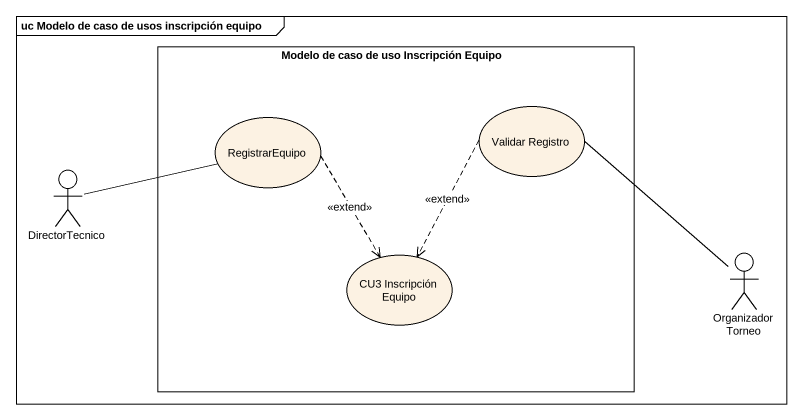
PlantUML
@startuml
mainframe uc Modelo de caso de usos inscripción equipo
rectangle "Modelo de caso de uso Inscripción Equipo" as Modelo_de_caso_de_uso {
  usecase RegistrarEquipo
  usecase "Validar Registro" as Validar_Registro
  usecase "CU3 Inscripción Equipo" as CU3_Inscripción_Equipo
}
actor DirectorTecnico
actor OrganizadorTorneo
RegistrarEquipo ..> CU3_Inscripción_Equipo : <<extend>>
Validar_Registro ..> CU3_Inscripción_Equipo : <<extend>>
DirectorTecnico -right- RegistrarEquipo
OrganizadorTorneo -up- Validar_Registro
@enduml
